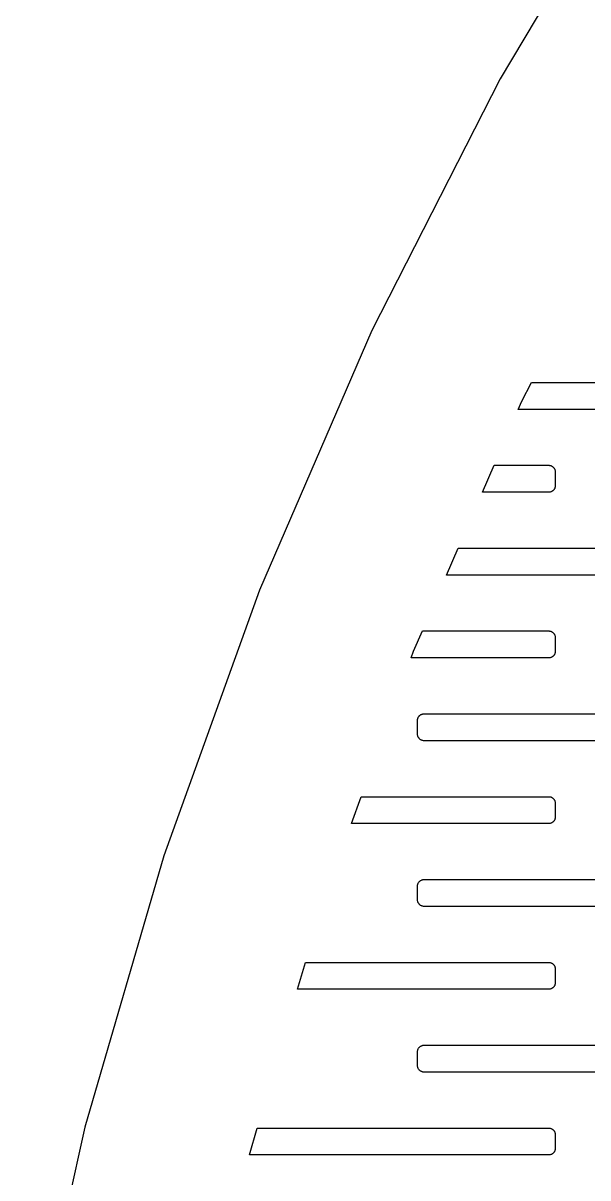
# Model space of a CAD drawing. Header units: metres. Extents: x -217 to 217, y -217 to 217.
# Drawn here: x -213.3 to -186.1, y 51.6 to 107.3 of the extents above; entities that cross this region are included whole.
import ezdxf

# ---------------------------------------------------------------- set-up
doc = ezdxf.new("R2010")
doc.units = ezdxf.units.M

msp = doc.modelspace()

# ---------------------------------------------------------------- linework, layer by layer
for p, q in [((-183.386, 116.38), (-190.331, 104.636)), ((-190.331, 104.636), (-196.526, 92.4781)), ((-196.526, 92.4781), (-201.945, 79.9556)), ((-189.287, 89.0718), (-188.826, 89.9778)), ((-188.826, 89.9778), (-162.997, 89.9778)), ((-189.458, 88.6778), (-189.287, 89.0718)), ((-162.997, 88.6778), (-189.458, 88.6778)), ((-191.189, 84.6778), (-190.626, 85.9778)), ((-190.626, 85.9778), (-187.997, 85.9778)), ((-187.997, 85.9778), (-187.977, 85.9772)), ((-187.977, 85.9772), (-187.956, 85.9752)), ((-187.956, 85.9752), (-187.936, 85.972)), ((-187.936, 85.972), (-187.916, 85.9676)), ((-187.916, 85.9676), (-187.897, 85.9619)), ((-187.897, 85.9619), (-187.878, 85.955)), ((-187.878, 85.955), (-187.859, 85.9469)), ((-187.859, 85.9469), (-187.841, 85.9376)), ((-187.841, 85.9376), (-187.823, 85.9272)), ((-187.823, 85.9272), (-187.806, 85.9157)), ((-187.806, 85.9157), (-187.79, 85.9032)), ((-187.79, 85.9032), (-187.775, 85.8897)), ((-187.775, 85.8897), (-187.76, 85.8753)), ((-187.76, 85.8753), (-187.747, 85.86)), ((-187.747, 85.86), (-187.734, 85.8438)), ((-187.734, 85.8438), (-187.723, 85.8269)), ((-187.723, 85.8269), (-187.712, 85.8094)), ((-187.712, 85.8094), (-187.703, 85.7912)), ((-187.703, 85.7912), (-187.695, 85.7724)), ((-187.695, 85.7724), (-187.688, 85.7532)), ((-187.688, 85.7532), (-187.682, 85.7336)), ((-187.682, 85.7336), (-187.678, 85.7137)), ((-187.678, 85.7137), (-187.675, 85.6935)), ((-187.675, 85.6935), (-187.673, 85.6732)), ((-187.673, 85.6732), (-187.672, 85.6528)), ((-187.672, 85.6528), (-187.672, 85.0028)), ((-187.79, 84.7524), (-187.806, 84.7399)), ((-187.775, 84.7659), (-187.79, 84.7524)), ((-187.76, 84.7803), (-187.775, 84.7659)), ((-187.747, 84.7956), (-187.76, 84.7803)), ((-187.734, 84.8118), (-187.747, 84.7956)), ((-187.723, 84.8287), (-187.734, 84.8118)), ((-187.712, 84.8462), (-187.723, 84.8287)), ((-187.703, 84.8644), (-187.712, 84.8462)), ((-187.695, 84.8831), (-187.703, 84.8644)), ((-187.688, 84.9024), (-187.695, 84.8831)), ((-187.682, 84.922), (-187.688, 84.9024)), ((-187.678, 84.9419), (-187.682, 84.922)), ((-187.675, 84.9621), (-187.678, 84.9419)), ((-187.673, 84.9824), (-187.675, 84.9621)), ((-187.672, 85.0028), (-187.673, 84.9824)), ((-187.997, 84.6778), (-191.189, 84.6778)), ((-187.977, 84.6784), (-187.997, 84.6778)), ((-187.956, 84.6804), (-187.977, 84.6784)), ((-187.936, 84.6835), (-187.956, 84.6804)), ((-187.916, 84.688), (-187.936, 84.6835)), ((-187.897, 84.6937), (-187.916, 84.688)), ((-187.878, 84.7006), (-187.897, 84.6937)), ((-187.859, 84.7087), (-187.878, 84.7006)), ((-187.841, 84.718), (-187.859, 84.7087)), ((-187.823, 84.7284), (-187.841, 84.718)), ((-187.806, 84.7399), (-187.823, 84.7284)), ((-192.92, 80.6778), (-192.357, 81.9778)), ((-192.357, 81.9778), (-162.997, 81.9778)), ((-162.997, 80.6778), (-192.92, 80.6778)), ((-201.945, 79.9556), (-206.567, 67.1176)), ((-194.507, 77.0106), (-194.088, 77.9778)), ((-194.088, 77.9778), (-187.997, 77.9778)), ((-187.997, 77.9778), (-187.977, 77.9772)), ((-187.977, 77.9772), (-187.956, 77.9752)), ((-187.956, 77.9752), (-187.936, 77.972)), ((-187.936, 77.972), (-187.916, 77.9676)), ((-187.916, 77.9676), (-187.897, 77.9619)), ((-187.897, 77.9619), (-187.878, 77.955)), ((-187.878, 77.955), (-187.859, 77.9469)), ((-187.859, 77.9469), (-187.841, 77.9376)), ((-187.841, 77.9376), (-187.823, 77.9272)), ((-187.823, 77.9272), (-187.806, 77.9157)), ((-187.806, 77.9157), (-187.79, 77.9032)), ((-187.79, 77.9032), (-187.775, 77.8897)), ((-187.775, 77.8897), (-187.76, 77.8753)), ((-187.76, 77.8753), (-187.747, 77.86)), ((-187.747, 77.86), (-187.734, 77.8438)), ((-187.734, 77.8438), (-187.723, 77.8269)), ((-187.723, 77.8269), (-187.712, 77.8094)), ((-187.712, 77.8094), (-187.703, 77.7912)), ((-187.703, 77.7912), (-187.695, 77.7724)), ((-187.695, 77.7724), (-187.688, 77.7532)), ((-187.688, 77.7532), (-187.682, 77.7336)), ((-187.682, 77.7336), (-187.678, 77.7137)), ((-187.678, 77.7137), (-187.675, 77.6935)), ((-187.675, 77.6935), (-187.673, 77.6732)), ((-187.673, 77.6732), (-187.672, 77.6528)), ((-187.672, 77.6528), (-187.672, 77.0028)), ((-194.626, 76.6778), (-194.507, 77.0106)), ((-187.675, 76.9621), (-187.678, 76.9419)), ((-187.673, 76.9824), (-187.675, 76.9621)), ((-187.672, 77.0028), (-187.673, 76.9824)), ((-187.997, 76.6778), (-194.626, 76.6778)), ((-187.977, 76.6784), (-187.997, 76.6778)), ((-187.956, 76.6804), (-187.977, 76.6784)), ((-187.936, 76.6835), (-187.956, 76.6804)), ((-187.916, 76.688), (-187.936, 76.6835)), ((-187.897, 76.6937), (-187.916, 76.688)), ((-187.878, 76.7006), (-187.897, 76.6937)), ((-187.859, 76.7087), (-187.878, 76.7006)), ((-187.841, 76.718), (-187.859, 76.7087)), ((-187.823, 76.7284), (-187.841, 76.718)), ((-187.806, 76.7399), (-187.823, 76.7284)), ((-187.79, 76.7524), (-187.806, 76.7399)), ((-187.775, 76.7659), (-187.79, 76.7524)), ((-187.76, 76.7803), (-187.775, 76.7659)), ((-187.747, 76.7956), (-187.76, 76.7803)), ((-187.734, 76.8118), (-187.747, 76.7956)), ((-187.723, 76.8287), (-187.734, 76.8118)), ((-187.712, 76.8462), (-187.723, 76.8287)), ((-187.703, 76.8644), (-187.712, 76.8462)), ((-187.695, 76.8831), (-187.703, 76.8644)), ((-187.688, 76.9024), (-187.695, 76.8831)), ((-187.682, 76.922), (-187.688, 76.9024)), ((-187.678, 76.9419), (-187.682, 76.922)), ((-194.322, 73.6732), (-194.32, 73.6935)), ((-194.322, 73.6528), (-194.322, 73.6732)), ((-194.322, 73.0028), (-194.322, 73.6528)), ((-194.32, 73.6935), (-194.316, 73.7137)), ((-194.316, 73.7137), (-194.312, 73.7336)), ((-194.312, 73.7336), (-194.306, 73.7532)), ((-194.306, 73.7532), (-194.299, 73.7724)), ((-194.299, 73.7724), (-194.291, 73.7912)), ((-194.291, 73.7912), (-194.282, 73.8094)), ((-194.282, 73.8094), (-194.272, 73.8269)), ((-194.272, 73.8269), (-194.26, 73.8438)), ((-194.26, 73.8438), (-194.248, 73.86)), ((-194.248, 73.86), (-194.234, 73.8753)), ((-194.234, 73.8753), (-194.22, 73.8897)), ((-194.22, 73.8897), (-194.204, 73.9032)), ((-194.204, 73.9032), (-194.188, 73.9157)), ((-194.188, 73.9157), (-194.171, 73.9272)), ((-194.171, 73.9272), (-194.154, 73.9376)), ((-194.154, 73.9376), (-194.136, 73.9469)), ((-194.136, 73.9469), (-194.117, 73.955)), ((-194.117, 73.955), (-194.098, 73.9619)), ((-194.098, 73.9619), (-194.078, 73.9676)), ((-194.078, 73.9676), (-194.058, 73.972)), ((-194.058, 73.972), (-194.038, 73.9752)), ((-194.038, 73.9752), (-194.018, 73.9772)), ((-194.018, 73.9772), (-193.997, 73.9778)), ((-193.997, 73.9778), (-162.997, 73.9778)), ((-194.322, 72.9824), (-194.322, 73.0028)), ((-194.32, 72.9621), (-194.322, 72.9824)), ((-194.316, 72.9419), (-194.32, 72.9621)), ((-194.312, 72.922), (-194.316, 72.9419)), ((-194.306, 72.9024), (-194.312, 72.922)), ((-194.299, 72.8831), (-194.306, 72.9024)), ((-194.291, 72.8644), (-194.299, 72.8831)), ((-194.282, 72.8462), (-194.291, 72.8644)), ((-194.272, 72.8287), (-194.282, 72.8462)), ((-194.26, 72.8118), (-194.272, 72.8287)), ((-194.248, 72.7956), (-194.26, 72.8118)), ((-194.234, 72.7803), (-194.248, 72.7956)), ((-194.22, 72.7659), (-194.234, 72.7803)), ((-194.204, 72.7524), (-194.22, 72.7659)), ((-194.188, 72.7399), (-194.204, 72.7524)), ((-194.171, 72.7284), (-194.188, 72.7399)), ((-194.154, 72.718), (-194.171, 72.7284)), ((-194.136, 72.7087), (-194.154, 72.718)), ((-194.117, 72.7006), (-194.136, 72.7087)), ((-194.098, 72.6937), (-194.117, 72.7006)), ((-194.078, 72.688), (-194.098, 72.6937)), ((-194.058, 72.6835), (-194.078, 72.688)), ((-194.038, 72.6804), (-194.058, 72.6835)), ((-194.018, 72.6784), (-194.038, 72.6804)), ((-193.997, 72.6778), (-194.018, 72.6784)), ((-162.997, 72.6778), (-193.997, 72.6778)), ((-197.507, 68.6778), (-197.039, 69.9778)), ((-197.039, 69.9778), (-187.997, 69.9778)), ((-187.997, 69.9778), (-187.977, 69.9772)), ((-187.977, 69.9772), (-187.956, 69.9752)), ((-187.956, 69.9752), (-187.936, 69.972)), ((-187.936, 69.972), (-187.916, 69.9676)), ((-187.916, 69.9676), (-187.897, 69.9619)), ((-187.897, 69.9619), (-187.878, 69.955)), ((-187.878, 69.955), (-187.859, 69.9469)), ((-187.859, 69.9469), (-187.841, 69.9376)), ((-187.841, 69.9376), (-187.823, 69.9272)), ((-187.823, 69.9272), (-187.806, 69.9157)), ((-187.806, 69.9157), (-187.79, 69.9032)), ((-187.79, 69.9032), (-187.775, 69.8897)), ((-187.775, 69.8897), (-187.76, 69.8753)), ((-187.76, 69.8753), (-187.747, 69.86)), ((-187.747, 69.86), (-187.734, 69.8438)), ((-187.734, 69.8438), (-187.723, 69.8269)), ((-187.723, 69.8269), (-187.712, 69.8094)), ((-187.712, 69.8094), (-187.703, 69.7912)), ((-187.703, 69.7912), (-187.695, 69.7724)), ((-187.695, 69.7724), (-187.688, 69.7532)), ((-187.688, 69.7532), (-187.682, 69.7336)), ((-187.682, 69.7336), (-187.678, 69.7137)), ((-187.678, 69.7137), (-187.675, 69.6935)), ((-187.675, 69.6935), (-187.673, 69.6732)), ((-187.673, 69.6732), (-187.672, 69.6528)), ((-187.672, 69.6528), (-187.672, 69.0028)), ((-187.997, 68.6778), (-197.507, 68.6778)), ((-187.977, 68.6784), (-187.997, 68.6778)), ((-187.956, 68.6804), (-187.977, 68.6784)), ((-187.936, 68.6835), (-187.956, 68.6804)), ((-187.916, 68.688), (-187.936, 68.6835)), ((-187.897, 68.6937), (-187.916, 68.688)), ((-187.878, 68.7006), (-187.897, 68.6937)), ((-187.859, 68.7087), (-187.878, 68.7006)), ((-187.841, 68.718), (-187.859, 68.7087)), ((-187.823, 68.7284), (-187.841, 68.718)), ((-187.806, 68.7399), (-187.823, 68.7284)), ((-187.79, 68.7524), (-187.806, 68.7399)), ((-187.775, 68.7659), (-187.79, 68.7524)), ((-187.76, 68.7803), (-187.775, 68.7659)), ((-187.747, 68.7956), (-187.76, 68.7803)), ((-187.734, 68.8118), (-187.747, 68.7956)), ((-187.723, 68.8287), (-187.734, 68.8118)), ((-187.712, 68.8462), (-187.723, 68.8287)), ((-187.703, 68.8644), (-187.712, 68.8462)), ((-187.695, 68.8831), (-187.703, 68.8644)), ((-187.688, 68.9024), (-187.695, 68.8831)), ((-187.682, 68.922), (-187.688, 68.9024)), ((-187.678, 68.9419), (-187.682, 68.922)), ((-187.675, 68.9621), (-187.678, 68.9419)), ((-187.673, 68.9824), (-187.675, 68.9621)), ((-187.672, 69.0028), (-187.673, 68.9824)), ((-206.567, 67.1176), (-210.374, 54.0147)), ((-194.291, 65.7912), (-194.282, 65.8094)), ((-194.282, 65.8094), (-194.272, 65.8269)), ((-194.272, 65.8269), (-194.26, 65.8438)), ((-194.26, 65.8438), (-194.248, 65.86)), ((-194.248, 65.86), (-194.234, 65.8753)), ((-194.234, 65.8753), (-194.22, 65.8897)), ((-194.22, 65.8897), (-194.204, 65.9032)), ((-194.204, 65.9032), (-194.188, 65.9157)), ((-194.188, 65.9157), (-194.171, 65.9272)), ((-194.171, 65.9272), (-194.154, 65.9376)), ((-194.154, 65.9376), (-194.136, 65.9469)), ((-194.136, 65.9469), (-194.117, 65.955)), ((-194.117, 65.955), (-194.098, 65.9619)), ((-194.098, 65.9619), (-194.078, 65.9676)), ((-194.078, 65.9676), (-194.058, 65.972)), ((-194.058, 65.972), (-194.038, 65.9752)), ((-194.038, 65.9752), (-194.018, 65.9772)), ((-194.018, 65.9772), (-193.997, 65.9778)), ((-193.997, 65.9778), (-162.997, 65.9778)), ((-194.322, 65.6732), (-194.32, 65.6935)), ((-194.322, 65.6528), (-194.322, 65.6732)), ((-194.322, 65.0028), (-194.322, 65.6528)), ((-194.32, 65.6935), (-194.316, 65.7137)), ((-194.316, 65.7137), (-194.312, 65.7336)), ((-194.312, 65.7336), (-194.306, 65.7532)), ((-194.306, 65.7532), (-194.299, 65.7724)), ((-194.299, 65.7724), (-194.291, 65.7912)), ((-194.322, 64.9824), (-194.322, 65.0028)), ((-194.32, 64.9621), (-194.322, 64.9824)), ((-194.316, 64.9419), (-194.32, 64.9621)), ((-194.312, 64.922), (-194.316, 64.9419)), ((-194.306, 64.9024), (-194.312, 64.922)), ((-194.299, 64.8831), (-194.306, 64.9024)), ((-194.291, 64.8644), (-194.299, 64.8831)), ((-194.282, 64.8462), (-194.291, 64.8644)), ((-194.272, 64.8287), (-194.282, 64.8462)), ((-194.26, 64.8118), (-194.272, 64.8287)), ((-194.248, 64.7956), (-194.26, 64.8118)), ((-194.234, 64.7803), (-194.248, 64.7956)), ((-194.22, 64.7659), (-194.234, 64.7803)), ((-194.204, 64.7524), (-194.22, 64.7659)), ((-194.188, 64.7399), (-194.204, 64.7524)), ((-194.171, 64.7284), (-194.188, 64.7399)), ((-194.154, 64.718), (-194.171, 64.7284)), ((-194.136, 64.7087), (-194.154, 64.718)), ((-194.117, 64.7006), (-194.136, 64.7087)), ((-194.098, 64.6937), (-194.117, 64.7006)), ((-194.078, 64.688), (-194.098, 64.6937)), ((-194.058, 64.6835), (-194.078, 64.688)), ((-194.038, 64.6804), (-194.058, 64.6835)), ((-194.018, 64.6784), (-194.038, 64.6804)), ((-193.997, 64.6778), (-194.018, 64.6784)), ((-162.997, 64.6778), (-193.997, 64.6778)), ((-200.111, 60.6778), (-199.733, 61.9778)), ((-199.733, 61.9778), (-187.997, 61.9778)), ((-187.997, 61.9778), (-187.977, 61.9772)), ((-187.977, 61.9772), (-187.956, 61.9752)), ((-187.956, 61.9752), (-187.936, 61.972)), ((-187.936, 61.972), (-187.916, 61.9676)), ((-187.916, 61.9676), (-187.897, 61.9619)), ((-187.897, 61.9619), (-187.878, 61.955)), ((-187.878, 61.955), (-187.859, 61.9469)), ((-187.859, 61.9469), (-187.841, 61.9376)), ((-187.841, 61.9376), (-187.823, 61.9272)), ((-187.823, 61.9272), (-187.806, 61.9157)), ((-187.806, 61.9157), (-187.79, 61.9032)), ((-187.79, 61.9032), (-187.775, 61.8897)), ((-187.775, 61.8897), (-187.76, 61.8753)), ((-187.76, 61.8753), (-187.747, 61.86)), ((-187.747, 61.86), (-187.734, 61.8438)), ((-187.734, 61.8438), (-187.723, 61.8269)), ((-187.723, 61.8269), (-187.712, 61.8094)), ((-187.712, 61.8094), (-187.703, 61.7912)), ((-187.703, 61.7912), (-187.695, 61.7724)), ((-187.695, 61.7724), (-187.688, 61.7532)), ((-187.688, 61.7532), (-187.682, 61.7336)), ((-187.682, 61.7336), (-187.678, 61.7137)), ((-187.678, 61.7137), (-187.675, 61.6935)), ((-187.675, 61.6935), (-187.673, 61.6732)), ((-187.673, 61.6732), (-187.672, 61.6528)), ((-187.672, 61.6528), (-187.672, 61.0028)), ((-187.76, 60.7803), (-187.775, 60.7659)), ((-187.747, 60.7956), (-187.76, 60.7803)), ((-187.734, 60.8118), (-187.747, 60.7956)), ((-187.723, 60.8286), (-187.734, 60.8118)), ((-187.712, 60.8462), (-187.723, 60.8286)), ((-187.703, 60.8644), (-187.712, 60.8462)), ((-187.695, 60.8831), (-187.703, 60.8644)), ((-187.688, 60.9024), (-187.695, 60.8831)), ((-187.682, 60.922), (-187.688, 60.9024)), ((-187.678, 60.9419), (-187.682, 60.922)), ((-187.675, 60.9621), (-187.678, 60.9419)), ((-187.673, 60.9824), (-187.675, 60.9621)), ((-187.672, 61.0028), (-187.673, 60.9824)), ((-187.997, 60.6778), (-200.111, 60.6778)), ((-187.977, 60.6784), (-187.997, 60.6778)), ((-187.956, 60.6804), (-187.977, 60.6784)), ((-187.936, 60.6835), (-187.956, 60.6804)), ((-187.916, 60.688), (-187.936, 60.6835)), ((-187.897, 60.6937), (-187.916, 60.688)), ((-187.878, 60.7006), (-187.897, 60.6937)), ((-187.859, 60.7087), (-187.878, 60.7006)), ((-187.841, 60.718), (-187.859, 60.7087)), ((-187.823, 60.7284), (-187.841, 60.718)), ((-187.806, 60.7399), (-187.823, 60.7284)), ((-187.79, 60.7524), (-187.806, 60.7399)), ((-187.775, 60.7659), (-187.79, 60.7524)), ((-194.322, 57.6732), (-194.32, 57.6935)), ((-194.322, 57.6528), (-194.322, 57.6732)), ((-194.322, 57.0028), (-194.322, 57.6528)), ((-194.32, 57.6935), (-194.316, 57.7137)), ((-194.316, 57.7137), (-194.312, 57.7336)), ((-194.312, 57.7336), (-194.306, 57.7532)), ((-194.306, 57.7532), (-194.299, 57.7724)), ((-194.299, 57.7724), (-194.291, 57.7912)), ((-194.291, 57.7912), (-194.282, 57.8094)), ((-194.282, 57.8094), (-194.272, 57.8269)), ((-194.272, 57.8269), (-194.26, 57.8438)), ((-194.26, 57.8438), (-194.248, 57.86)), ((-194.248, 57.86), (-194.234, 57.8753)), ((-194.234, 57.8753), (-194.22, 57.8897)), ((-194.22, 57.8897), (-194.204, 57.9032)), ((-194.204, 57.9032), (-194.188, 57.9157)), ((-194.188, 57.9157), (-194.171, 57.9272)), ((-194.171, 57.9272), (-194.154, 57.9376)), ((-194.154, 57.9376), (-194.136, 57.9469)), ((-194.136, 57.9469), (-194.117, 57.955)), ((-194.117, 57.955), (-194.098, 57.9619)), ((-194.098, 57.9619), (-194.078, 57.9676)), ((-194.078, 57.9676), (-194.058, 57.972)), ((-194.058, 57.972), (-194.038, 57.9752)), ((-194.038, 57.9752), (-194.018, 57.9772)), ((-194.018, 57.9772), (-193.997, 57.9778)), ((-193.997, 57.9778), (-162.997, 57.9778)), ((-194.322, 56.9824), (-194.322, 57.0028)), ((-194.32, 56.9621), (-194.322, 56.9824)), ((-194.316, 56.9419), (-194.32, 56.9621)), ((-194.312, 56.922), (-194.316, 56.9419)), ((-194.306, 56.9024), (-194.312, 56.922)), ((-194.299, 56.8831), (-194.306, 56.9024)), ((-194.291, 56.8644), (-194.299, 56.8831)), ((-194.282, 56.8462), (-194.291, 56.8644)), ((-194.272, 56.8286), (-194.282, 56.8462)), ((-194.26, 56.8118), (-194.272, 56.8286)), ((-194.248, 56.7956), (-194.26, 56.8118)), ((-194.234, 56.7803), (-194.248, 56.7956)), ((-194.22, 56.7659), (-194.234, 56.7803)), ((-194.204, 56.7524), (-194.22, 56.7659)), ((-194.188, 56.7399), (-194.204, 56.7524)), ((-194.171, 56.7284), (-194.188, 56.7399)), ((-194.154, 56.718), (-194.171, 56.7284)), ((-194.136, 56.7087), (-194.154, 56.718)), ((-194.117, 56.7006), (-194.136, 56.7087)), ((-194.098, 56.6937), (-194.117, 56.7006)), ((-194.078, 56.688), (-194.098, 56.6937)), ((-194.058, 56.6835), (-194.078, 56.688)), ((-194.038, 56.6804), (-194.058, 56.6835)), ((-194.018, 56.6784), (-194.038, 56.6804)), ((-193.997, 56.6778), (-194.018, 56.6784)), ((-162.997, 56.6778), (-193.997, 56.6778)), ((-210.374, 54.0147), (-213.35, 40.6987)), ((-202.435, 52.6778), (-202.058, 53.9778)), ((-202.058, 53.9778), (-187.997, 53.9778)), ((-187.997, 53.9778), (-187.977, 53.9772)), ((-187.977, 53.9772), (-187.956, 53.9752)), ((-187.956, 53.9752), (-187.936, 53.972)), ((-187.936, 53.972), (-187.916, 53.9676)), ((-187.916, 53.9676), (-187.897, 53.9619)), ((-187.897, 53.9619), (-187.878, 53.955)), ((-187.878, 53.955), (-187.859, 53.9469)), ((-187.859, 53.9469), (-187.841, 53.9376)), ((-187.841, 53.9376), (-187.823, 53.9272)), ((-187.823, 53.9272), (-187.806, 53.9157)), ((-187.806, 53.9157), (-187.79, 53.9032)), ((-187.79, 53.9032), (-187.775, 53.8897)), ((-187.775, 53.8897), (-187.76, 53.8753)), ((-187.76, 53.8753), (-187.747, 53.86)), ((-187.747, 53.86), (-187.734, 53.8438)), ((-187.734, 53.8438), (-187.723, 53.8269)), ((-187.723, 53.8269), (-187.712, 53.8094)), ((-187.712, 53.8094), (-187.703, 53.7912)), ((-187.703, 53.7912), (-187.695, 53.7724)), ((-187.695, 53.7724), (-187.688, 53.7532)), ((-187.688, 53.7532), (-187.682, 53.7336)), ((-187.682, 53.7336), (-187.678, 53.7137)), ((-187.678, 53.7137), (-187.675, 53.6935)), ((-187.675, 53.6935), (-187.673, 53.6732)), ((-187.673, 53.6732), (-187.672, 53.6528)), ((-187.672, 53.6528), (-187.672, 53.0028)), ((-187.673, 52.9824), (-187.675, 52.9621)), ((-187.672, 53.0028), (-187.673, 52.9824)), ((-187.997, 52.6778), (-202.435, 52.6778)), ((-187.977, 52.6784), (-187.997, 52.6778)), ((-187.956, 52.6804), (-187.977, 52.6784)), ((-187.936, 52.6835), (-187.956, 52.6804)), ((-187.916, 52.688), (-187.936, 52.6835)), ((-187.897, 52.6937), (-187.916, 52.688)), ((-187.878, 52.7006), (-187.897, 52.6937)), ((-187.859, 52.7087), (-187.878, 52.7006)), ((-187.841, 52.718), (-187.859, 52.7087)), ((-187.823, 52.7284), (-187.841, 52.718)), ((-187.806, 52.7399), (-187.823, 52.7284)), ((-187.79, 52.7524), (-187.806, 52.7399)), ((-187.775, 52.7659), (-187.79, 52.7524)), ((-187.76, 52.7803), (-187.775, 52.7659)), ((-187.747, 52.7956), (-187.76, 52.7803)), ((-187.734, 52.8118), (-187.747, 52.7956)), ((-187.723, 52.8286), (-187.734, 52.8118)), ((-187.712, 52.8462), (-187.723, 52.8286)), ((-187.703, 52.8644), (-187.712, 52.8462)), ((-187.695, 52.8831), (-187.703, 52.8644)), ((-187.688, 52.9024), (-187.695, 52.8831)), ((-187.682, 52.922), (-187.688, 52.9024)), ((-187.678, 52.9419), (-187.682, 52.922)), ((-187.675, 52.9621), (-187.678, 52.9419))]:
    msp.add_line(p, q)

doc.saveas('drawing.dxf')
